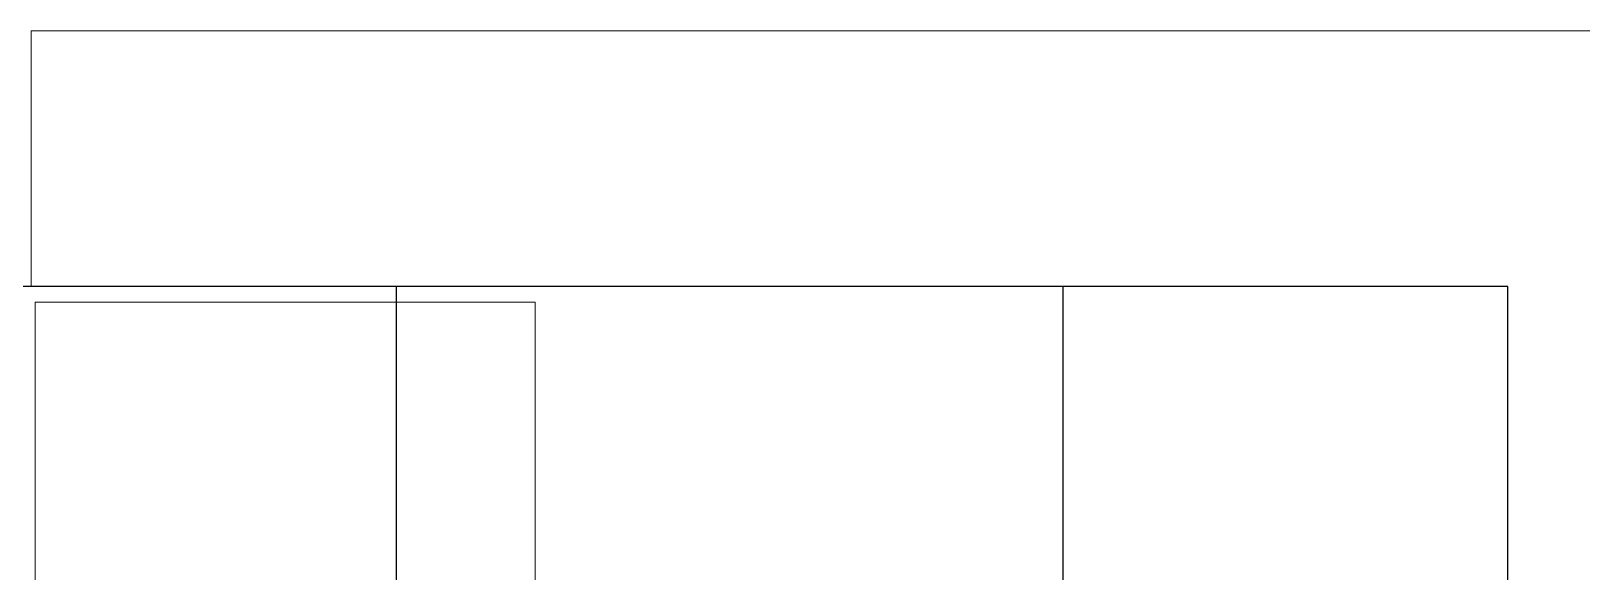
# Model space of a CAD drawing. Extents: x -12260 to 184725, y -29287 to 19916.
# Drawn here: x 21887 to 23282, y 8354 to 8840 of the extents above; entities that cross this region are included whole.
import ezdxf

# ---------------------------------------------------------------- set-up
doc = ezdxf.new("R2010")
doc.units = 0
doc.header["$LTSCALE"] = 0.25
doc.linetypes.add('DASHDOT', pattern=[25.4, 12.7, -6.35, 0, -6.35])
doc.layers.add('01-First Floor-FUR$0$FALSE CEILING', color=251, linetype='Continuous')
for name, color, linetype, lineweight in [('01-First Floor-FUR$0$LOADING', 253, 'Continuous', 5), ('01-First Floor-FUR$0$Walls', 251, 'Continuous', 5), ('E-LITE-CLNG-CNDT', 6, 'DASHDOT', 35)]:
    doc.layers.add(name, color=color, linetype=linetype, lineweight=lineweight)

# ---------------------------------------------------------------- blocks, each defined once
blk = doc.blocks.new('01-First Floor-FUR$0$Dental Sterilizer')
at = {"layer": '01-First Floor-FUR$0$LOADING'}
for p, q in [((-40485.8, -32478.8, 0.1), (-40935.8, -32478.8, 0.1)), ((-40935.8, -32478.8, 0.1), (-40935.8, -32888.3, 0.1)), ((-40485.8, -32889.4, 0.1), (-40485.8, -32478.8, 0.1)), ((-40935.8, -32850.6, 0.1), (-40485.8, -32850.6, 0.1)), ((-40579.8, -32889.4, 0.1), (-40485.8, -32889.4, 0.1))]:
    blk.add_line(p, q, dxfattribs=at)
blk.add_arc((-40754.9, -31881.8, 0.1), 1022.7, 259.8109, 279.8595, dxfattribs=at)
blk = doc.blocks.new('01-First Floor-FUR')
at = {"layer": '01-First Floor-FUR$0$FALSE CEILING', "linetype": 'Continuous'}
for p, q in [((22215.6, 5110), (22215.6, 8610)), ((22815.6, 5110), (22815.6, 8610))]:
    blk.add_line(p, q, dxfattribs=at)
at = {"layer": '01-First Floor-FUR$0$FALSE CEILING'}
blk.add_lwpolyline([(19215.6, 5110), (23215.6, 5110), (23215.6, 8610), (19215.6, 8610)], close=True, dxfattribs=at)
at = {"layer": '01-First Floor-FUR$0$Walls'}
for p, q in [((21886.9, 8840, 0), (23465.6, 8840)), ((21886.9, 8610), (21886.9, 8840)), ((21886.9, 8610, 0), (23215.6, 8610)), ((23215.6, 6150), (23215.6, 8610))]:
    blk.add_line(p, q, dxfattribs=at)
at = {"layer": '01-First Floor-FUR$0$LOADING', "xscale": -1}
blk.add_blockref('01-First Floor-FUR$0$Dental Sterilizer', (-18595.3, 41074.8, -0.2), dxfattribs=at)

msp = doc.modelspace()

# ---------------------------------------------------------------- block references
at = {"layer": 'E-LITE-CLNG-CNDT'}
msp.add_blockref('01-First Floor-FUR', (0, 0), dxfattribs=at)

doc.saveas('drawing.dxf')
